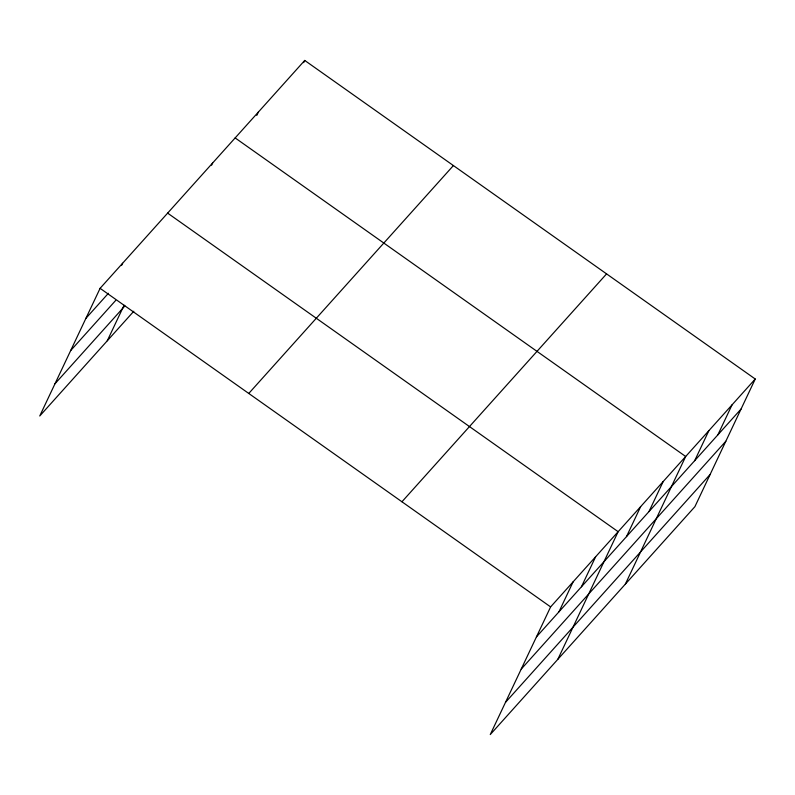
<?xml version="1.0" encoding="UTF-8"?>
<svg xmlns="http://www.w3.org/2000/svg" width="795" height="795" viewBox="0 0 795 795"><rect width="100%" height="100%" fill="white"/><g stroke="black" fill="none" stroke-linecap="round" stroke-linejoin="round"><path stroke-width="1.19" d="M755.25 379.016L550.617 606.903L490.267 734.56L694.9 506.673L755.25 379.016L304.733 60.44L100.1 288.327L39.75 415.984L133.808 311.243M121.555 265.48L122.609 263.254M107.275 340.787L124.08 305.24M211.589 165.211L212.643 162.985M256.765 115.424L258.345 112.095M303.68 62.656L304.733 60.44M558.935 611.852L573.125 581.831M581.443 586.78L595.634 556.768M557.802 659.363L618.142 531.696L167.626 213.12M626.47 536.645L640.651 506.634M648.978 511.582L663.169 481.561M625.327 584.156L685.678 456.499L235.151 137.923M694.681 460.683L708.862 430.671M717.865 434.855L732.056 404.844M85.91 318.338L108.418 293.276M70.675 350.565L115.692 300.43M54.984 383.766L124.924 305.876M248.765 393.455L453.398 165.569M401.942 501.774L606.575 273.887M536.426 636.914L741.059 409.028M521.192 669.142L725.825 441.255M505.501 702.343L710.134 474.456M100.1 288.327L550.617 606.903"/></g></svg>
